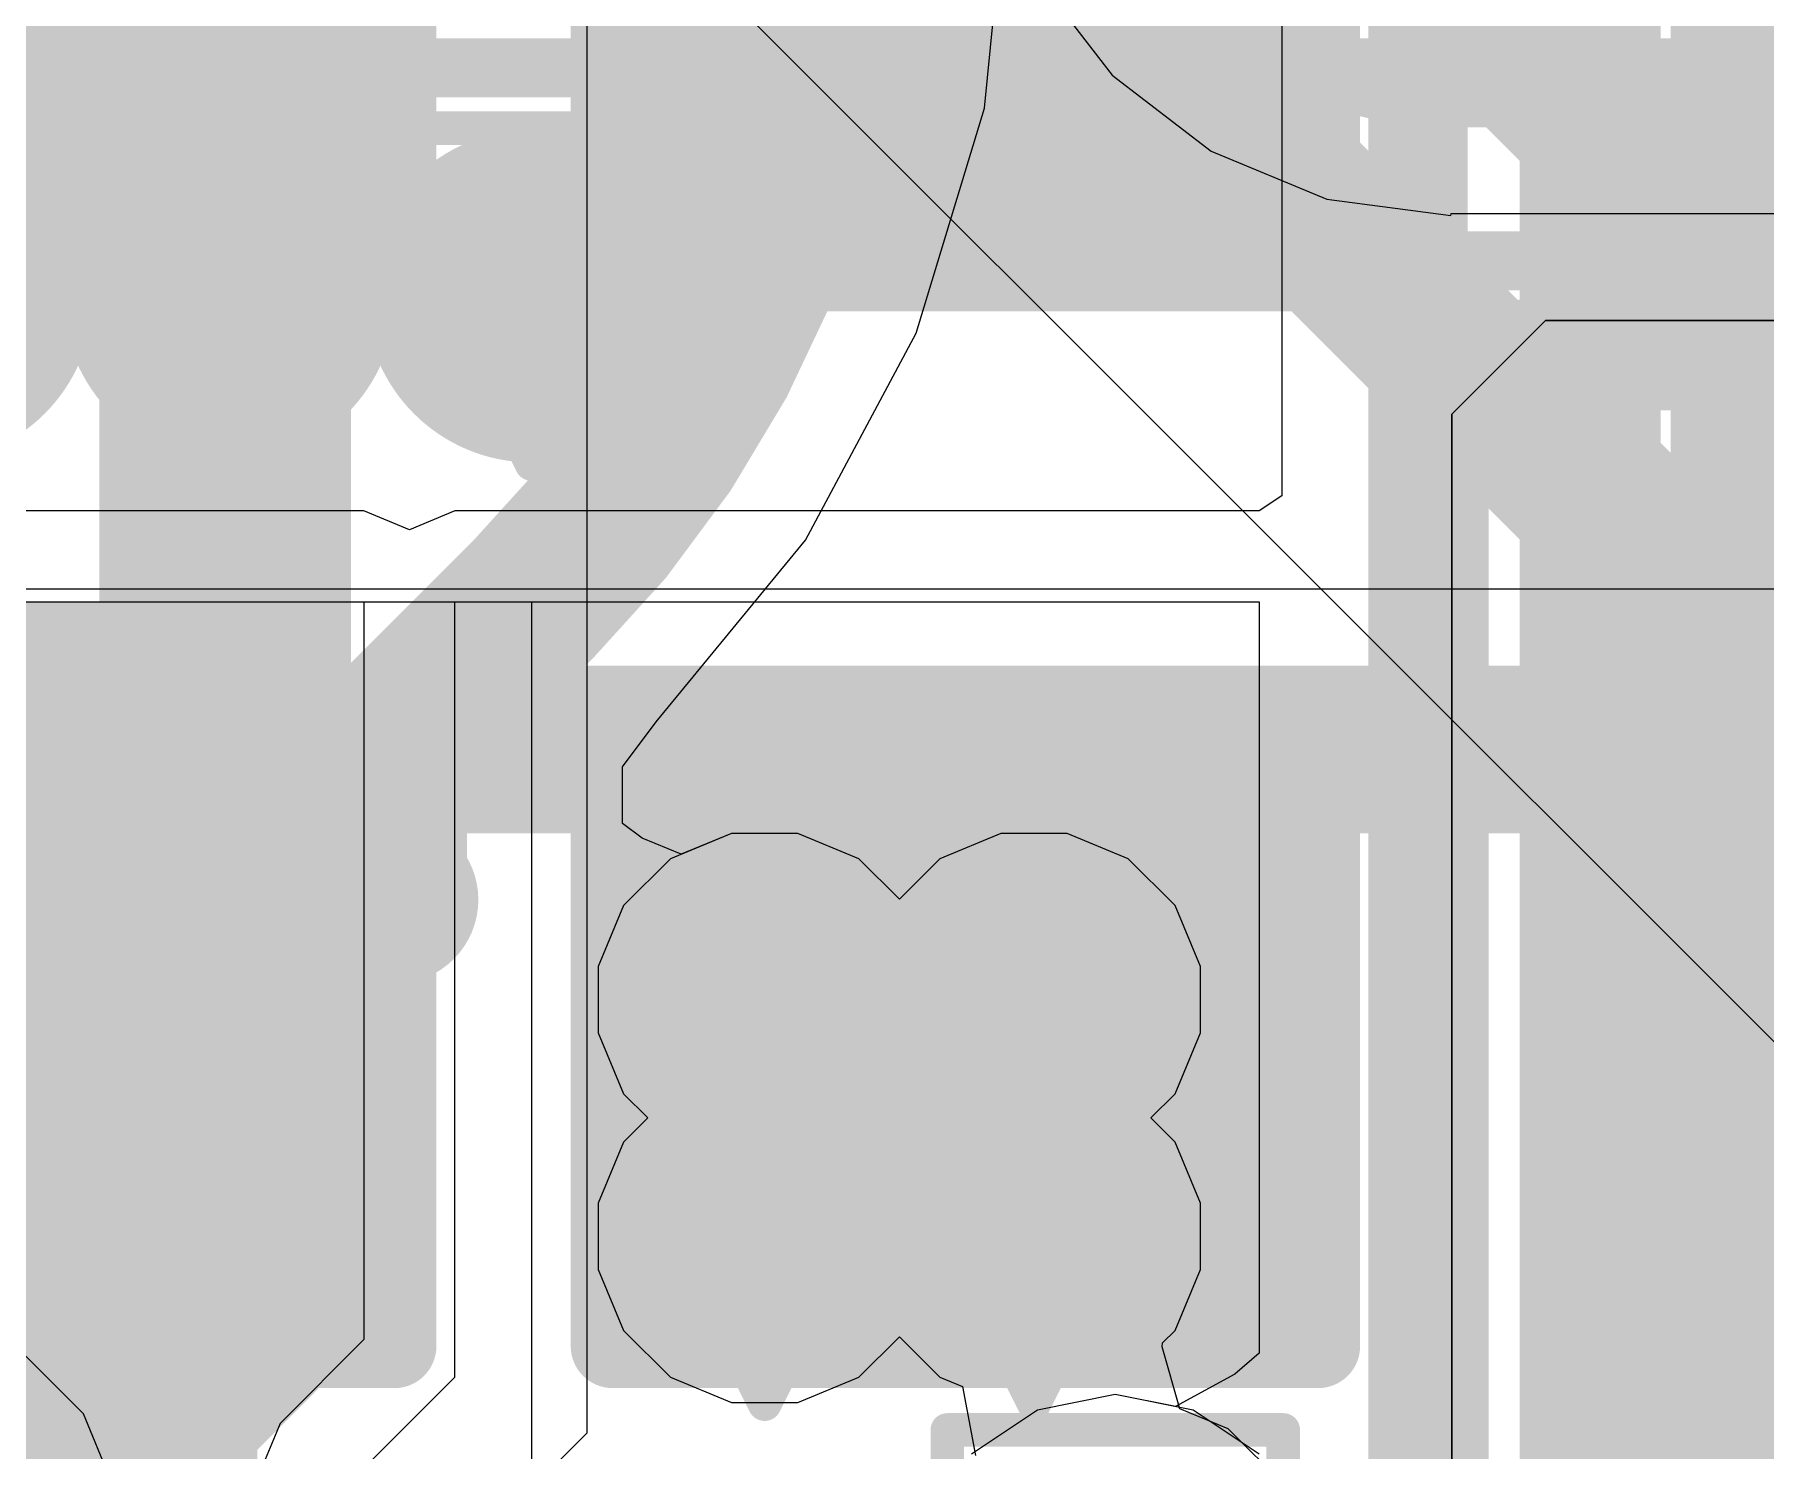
# Model space of a CAD drawing. Header units: inches. Extents: x -6 to 283, y -12 to 154.
# Drawn here: x 37.078 to 39.696, y 4.467 to 6.609 of the extents above; entities that cross this region are included whole.
import ezdxf

# ---------------------------------------------------------------- set-up
doc = ezdxf.new("R2010")
doc.units = ezdxf.units.IN
for name, color, linetype in [('Bottom Layer', 5, 'Continuous'), ('Bottom Overlay', 54, 'Continuous'), ('Bottom Paste', 16, 'Continuous'), ('Bottom Solder', 6, 'Continuous'), ('Drill Drawing', 1, 'Continuous'), ('GND-1', 16, 'Continuous'), ('GND-2', 90, 'Continuous'), ('GND-3', 216, 'Continuous'), ('GND-4', 54, 'Continuous'), ('PWR-1', 156, 'Continuous'), ('PWR-2', 130, 'Continuous'), ('Signal L1', 76, 'Continuous'), ('Signal L2', 6, 'Continuous'), ('Top Layer', 1, 'Continuous'), ('Top Paste', 8, 'Continuous'), ('Top Solder', 216, 'Continuous'), ('Via Holes', 16, 'Continuous')]:
    doc.layers.add(name, color=color, linetype=linetype)

# ---------------------------------------------------------------- blocks, each defined once
blk = doc.blocks.new('X322524MOB4SI__47')
at = {"layer": 'Top Layer'}
blk.add_hatch(color=1, dxfattribs=at).paths.add_polyline_path([(-1.8, -0.25), (-0.4, -0.25), (-0.4, -1.45), (-1.8, -1.45)])
at = {"layer": 'Top Paste'}
blk.add_hatch(color=8, dxfattribs=at).paths.add_polyline_path([(-1.8, -0.25), (-0.4, -0.25), (-0.4, -1.45), (-1.8, -1.45)])
at = {"layer": 'Top Solder'}
blk.add_hatch(color=216, dxfattribs=at).paths.add_polyline_path([(-1.9016, -0.1484), (-0.2984, -0.1484), (-0.2984, -1.5516), (-1.9016, -1.5516)])
blk = doc.blocks.new('C___0603_B_447')
at = {"layer": 'Bottom Layer'}
for points in [[(-1.143, -0.4445), (-1.143, 0.4445), (-0.381, 0.4445), (-0.381, -0.4445)], [(0.381, -0.4445), (0.381, 0.4445), (1.143, 0.4445), (1.143, -0.4445)]]:
    blk.add_hatch(color=5, dxfattribs=at).paths.add_polyline_path(points)
at = {"layer": 'Bottom Paste'}
for points in [[(-1.143, -0.4445), (-1.143, 0.4445), (-0.381, 0.4445), (-0.381, -0.4445)], [(0.381, -0.4445), (0.381, 0.4445), (1.143, 0.4445), (1.143, -0.4445)]]:
    blk.add_hatch(color=16, dxfattribs=at).paths.add_polyline_path(points)
at = {"layer": 'Bottom Solder'}
for points in [[(-1.203, -0.5045), (-1.203, 0.5045), (-0.321, 0.5045), (-0.321, -0.5045)], [(0.321, -0.5045), (0.321, 0.5045), (1.203, 0.5045), (1.203, -0.5045)]]:
    blk.add_hatch(color=6, dxfattribs=at).paths.add_polyline_path(points)
at = {"layer": 'Bottom Overlay'}
for points in [[(-1.2446, -0.5334, 0.127, 0.127, 0), (-1.2446, 0.5334, 0.127, 0.127, 0)], [(-0.4572, 0.5334, 0.127, 0.127, 0), (-1.2446, 0.5334, 0.127, 0.127, 0)], [(1.2446, 0.5334, 0.127, 0.127, 0), (0.4572, 0.5334, 0.127, 0.127, 0)], [(1.2446, -0.5334, 0.127, 0.127, 0), (1.2446, 0.5334, 0.127, 0.127, 0)], [(-0.4572, -0.5334, 0.127, 0.127, 0), (-1.2446, -0.5334, 0.127, 0.127, 0)], [(1.2446, -0.5334, 0.127, 0.127, 0), (0.4572, -0.5334, 0.127, 0.127, 0)]]:
    blk.add_lwpolyline(points, format="xyseb", dxfattribs=at)
for points in [[(-1.2764, 0.5334, 0.0635, 0.0635, 1), (-1.2128, 0.5334, 0.0635, 0.0635, 1)], [(-1.2764, 0.5334, 0.0635, 0.0635, 1), (-1.2128, 0.5334, 0.0635, 0.0635, 1)], [(-0.4889, 0.5334, 0.0635, 0.0635, 1), (-0.4254, 0.5334, 0.0635, 0.0635, 1)], [(0.4254, 0.5334, 0.0635, 0.0635, 1), (0.4889, 0.5334, 0.0635, 0.0635, 1)], [(1.2128, 0.5334, 0.0635, 0.0635, 1), (1.2764, 0.5334, 0.0635, 0.0635, 1)], [(1.2128, 0.5334, 0.0635, 0.0635, 1), (1.2764, 0.5334, 0.0635, 0.0635, 1)], [(-1.2764, -0.5334, 0.0635, 0.0635, 1), (-1.2128, -0.5334, 0.0635, 0.0635, 1)], [(-1.2764, -0.5334, 0.0635, 0.0635, 1), (-1.2128, -0.5334, 0.0635, 0.0635, 1)], [(-0.4889, -0.5334, 0.0635, 0.0635, 1), (-0.4254, -0.5334, 0.0635, 0.0635, 1)], [(0.4254, -0.5334, 0.0635, 0.0635, 1), (0.4889, -0.5334, 0.0635, 0.0635, 1)], [(1.2128, -0.5334, 0.0635, 0.0635, 1), (1.2764, -0.5334, 0.0635, 0.0635, 1)], [(1.2128, -0.5334, 0.0635, 0.0635, 1), (1.2764, -0.5334, 0.0635, 0.0635, 1)]]:
    blk.add_lwpolyline(points, format="xyseb", close=True, dxfattribs=at)
blk = doc.blocks.new('C___0603_B_449')
at = {"layer": 'Bottom Layer'}
for points in [[(-1.143, -0.4445), (-1.143, 0.4445), (-0.381, 0.4445), (-0.381, -0.4445)], [(0.381, -0.4445), (0.381, 0.4445), (1.143, 0.4445), (1.143, -0.4445)]]:
    blk.add_hatch(color=5, dxfattribs=at).paths.add_polyline_path(points)
at = {"layer": 'Bottom Paste'}
for points in [[(-1.143, -0.4445), (-1.143, 0.4445), (-0.381, 0.4445), (-0.381, -0.4445)], [(0.381, -0.4445), (0.381, 0.4445), (1.143, 0.4445), (1.143, -0.4445)]]:
    blk.add_hatch(color=16, dxfattribs=at).paths.add_polyline_path(points)
at = {"layer": 'Bottom Solder'}
for points in [[(-1.203, -0.5045), (-1.203, 0.5045), (-0.321, 0.5045), (-0.321, -0.5045)], [(0.321, -0.5045), (0.321, 0.5045), (1.203, 0.5045), (1.203, -0.5045)]]:
    blk.add_hatch(color=6, dxfattribs=at).paths.add_polyline_path(points)
at = {"layer": 'Bottom Overlay'}
for points in [[(-1.2446, -0.5334, 0.127, 0.127, 0), (-1.2446, 0.5334, 0.127, 0.127, 0)], [(-0.4572, 0.5334, 0.127, 0.127, 0), (-1.2446, 0.5334, 0.127, 0.127, 0)], [(1.2446, 0.5334, 0.127, 0.127, 0), (0.4572, 0.5334, 0.127, 0.127, 0)], [(1.2446, -0.5334, 0.127, 0.127, 0), (1.2446, 0.5334, 0.127, 0.127, 0)], [(-0.4572, -0.5334, 0.127, 0.127, 0), (-1.2446, -0.5334, 0.127, 0.127, 0)], [(1.2446, -0.5334, 0.127, 0.127, 0), (0.4572, -0.5334, 0.127, 0.127, 0)]]:
    blk.add_lwpolyline(points, format="xyseb", dxfattribs=at)
for points in [[(-1.2764, 0.5334, 0.0635, 0.0635, 1), (-1.2128, 0.5334, 0.0635, 0.0635, 1)], [(-1.2764, 0.5334, 0.0635, 0.0635, 1), (-1.2128, 0.5334, 0.0635, 0.0635, 1)], [(-0.4889, 0.5334, 0.0635, 0.0635, 1), (-0.4254, 0.5334, 0.0635, 0.0635, 1)], [(0.4254, 0.5334, 0.0635, 0.0635, 1), (0.4889, 0.5334, 0.0635, 0.0635, 1)], [(1.2128, 0.5334, 0.0635, 0.0635, 1), (1.2764, 0.5334, 0.0635, 0.0635, 1)], [(1.2128, 0.5334, 0.0635, 0.0635, 1), (1.2764, 0.5334, 0.0635, 0.0635, 1)], [(-1.2764, -0.5334, 0.0635, 0.0635, 1), (-1.2128, -0.5334, 0.0635, 0.0635, 1)], [(-1.2764, -0.5334, 0.0635, 0.0635, 1), (-1.2128, -0.5334, 0.0635, 0.0635, 1)], [(-0.4889, -0.5334, 0.0635, 0.0635, 1), (-0.4254, -0.5334, 0.0635, 0.0635, 1)], [(0.4254, -0.5334, 0.0635, 0.0635, 1), (0.4889, -0.5334, 0.0635, 0.0635, 1)], [(1.2128, -0.5334, 0.0635, 0.0635, 1), (1.2764, -0.5334, 0.0635, 0.0635, 1)], [(1.2128, -0.5334, 0.0635, 0.0635, 1), (1.2764, -0.5334, 0.0635, 0.0635, 1)]]:
    blk.add_lwpolyline(points, format="xyseb", close=True, dxfattribs=at)

msp = doc.modelspace()

# ---------------------------------------------------------------- hatches: boundary and pattern name
at = {"layer": 'Bottom Layer'}
h = msp.add_hatch(color=5, dxfattribs=at)
edge = h.paths.add_edge_path()
edge.add_arc((37.3724, 6.2134), 0.15, 0, 360)
h = msp.add_hatch(color=5, dxfattribs=at)
edge = h.paths.add_edge_path()
edge.add_arc((37.8296, 6.2134), 0.15, 0, 360)
for points in [[(36.2121, 4.7263), (37.5332, 4.7263), (37.5332, 5.7511), (36.2121, 5.7511)], [(36.6442, 4.7263), (37.5332, 4.7263), (37.5332, 5.4883), (36.6442, 5.4883)]]:
    msp.add_hatch(color=5, dxfattribs=at).paths.add_polyline_path(points)
h = msp.add_hatch(color=5, dxfattribs=at)
edge = h.paths.add_edge_path()
edge.add_arc((38.1821, 5.1489), 0.15, 0, 360)
h = msp.add_hatch(color=5, dxfattribs=at)
edge = h.paths.add_edge_path()
edge.add_arc((38.5894, 5.1489), 0.15, 0, 360)
h = msp.add_hatch(color=5, dxfattribs=at)
edge = h.paths.add_edge_path()
edge.add_arc((38.1821, 4.7909), 0.15, 0, 360)
h = msp.add_hatch(color=5, dxfattribs=at)
edge = h.paths.add_edge_path()
edge.add_arc((38.5894, 4.7909), 0.15, 0, 360)
at = {"layer": 'Bottom Solder'}
h = msp.add_hatch(color=6, dxfattribs=at)
edge = h.paths.add_edge_path()
edge.add_arc((36.9152, 6.2134), 0.2516, 0, 360)
h = msp.add_hatch(color=6, dxfattribs=at)
edge = h.paths.add_edge_path()
edge.add_arc((37.3724, 6.2134), 0.2516, 0, 360)
h = msp.add_hatch(color=6, dxfattribs=at)
edge = h.paths.add_edge_path()
edge.add_arc((37.8296, 6.2134), 0.2516, 0, 360)
at = {"layer": 'GND-1'}
h = msp.add_hatch(color=16, dxfattribs=at)
edge = h.paths.add_edge_path()
edge.add_arc((38.1821, 5.1489), 0.15, 0, 360)
h = msp.add_hatch(color=16, dxfattribs=at)
edge = h.paths.add_edge_path()
edge.add_arc((38.5894, 5.1489), 0.15, 0, 360)
h = msp.add_hatch(color=16, dxfattribs=at)
edge = h.paths.add_edge_path()
edge.add_arc((38.1821, 4.7909), 0.15, 0, 360)
h = msp.add_hatch(color=16, dxfattribs=at)
edge = h.paths.add_edge_path()
edge.add_arc((38.5894, 4.7909), 0.15, 0, 360)
at = {"layer": 'GND-2'}
h = msp.add_hatch(color=90, dxfattribs=at)
edge = h.paths.add_edge_path()
edge.add_arc((38.1821, 5.1489), 0.15, 0, 360)
h = msp.add_hatch(color=90, dxfattribs=at)
edge = h.paths.add_edge_path()
edge.add_arc((38.5894, 5.1489), 0.15, 0, 360)
h = msp.add_hatch(color=90, dxfattribs=at)
edge = h.paths.add_edge_path()
edge.add_arc((38.1821, 4.7909), 0.15, 0, 360)
h = msp.add_hatch(color=90, dxfattribs=at)
edge = h.paths.add_edge_path()
edge.add_arc((38.5894, 4.7909), 0.15, 0, 360)
at = {"layer": 'GND-3'}
h = msp.add_hatch(color=216, dxfattribs=at)
edge = h.paths.add_edge_path()
edge.add_arc((38.1821, 5.1489), 0.15, 0, 360)
h = msp.add_hatch(color=216, dxfattribs=at)
edge = h.paths.add_edge_path()
edge.add_arc((38.5894, 5.1489), 0.15, 0, 360)
h = msp.add_hatch(color=216, dxfattribs=at)
edge = h.paths.add_edge_path()
edge.add_arc((38.1821, 4.7909), 0.15, 0, 360)
h = msp.add_hatch(color=216, dxfattribs=at)
edge = h.paths.add_edge_path()
edge.add_arc((38.5894, 4.7909), 0.15, 0, 360)
at = {"layer": 'GND-4'}
h = msp.add_hatch(color=54, dxfattribs=at)
edge = h.paths.add_edge_path()
edge.add_arc((37.3724, 6.2134), 0.15, 0, 360)
h = msp.add_hatch(color=54, dxfattribs=at)
edge = h.paths.add_edge_path()
edge.add_arc((37.8296, 6.2134), 0.15, 0, 360)
h = msp.add_hatch(color=54, dxfattribs=at)
edge = h.paths.add_edge_path()
edge.add_arc((38.1821, 5.1489), 0.15, 0, 360)
h = msp.add_hatch(color=54, dxfattribs=at)
edge = h.paths.add_edge_path()
edge.add_arc((38.5894, 5.1489), 0.15, 0, 360)
h = msp.add_hatch(color=54, dxfattribs=at)
edge = h.paths.add_edge_path()
edge.add_arc((38.1821, 4.7909), 0.15, 0, 360)
h = msp.add_hatch(color=54, dxfattribs=at)
edge = h.paths.add_edge_path()
edge.add_arc((38.5894, 4.7909), 0.15, 0, 360)
at = {"layer": 'PWR-1'}
h = msp.add_hatch(color=156, dxfattribs=at)
edge = h.paths.add_edge_path()
edge.add_arc((38.1821, 5.1489), 0.15, 0, 360)
h = msp.add_hatch(color=156, dxfattribs=at)
edge = h.paths.add_edge_path()
edge.add_arc((38.5894, 5.1489), 0.15, 0, 360)
h = msp.add_hatch(color=156, dxfattribs=at)
edge = h.paths.add_edge_path()
edge.add_arc((38.1821, 4.7909), 0.15, 0, 360)
h = msp.add_hatch(color=156, dxfattribs=at)
edge = h.paths.add_edge_path()
edge.add_arc((38.5894, 4.7909), 0.15, 0, 360)
at = {"layer": 'PWR-2'}
h = msp.add_hatch(color=130, dxfattribs=at)
edge = h.paths.add_edge_path()
edge.add_arc((38.1821, 5.1489), 0.15, 0, 360)
h = msp.add_hatch(color=130, dxfattribs=at)
edge = h.paths.add_edge_path()
edge.add_arc((38.5894, 5.1489), 0.15, 0, 360)
h = msp.add_hatch(color=130, dxfattribs=at)
edge = h.paths.add_edge_path()
edge.add_arc((38.1821, 4.7909), 0.15, 0, 360)
h = msp.add_hatch(color=130, dxfattribs=at)
edge = h.paths.add_edge_path()
edge.add_arc((38.5894, 4.7909), 0.15, 0, 360)
at = {"layer": 'Signal L1'}
h = msp.add_hatch(color=76, dxfattribs=at)
edge = h.paths.add_edge_path()
edge.add_arc((38.1821, 5.1489), 0.15, 0, 360)
h = msp.add_hatch(color=76, dxfattribs=at)
edge = h.paths.add_edge_path()
edge.add_arc((38.5894, 5.1489), 0.15, 0, 360)
h = msp.add_hatch(color=76, dxfattribs=at)
edge = h.paths.add_edge_path()
edge.add_arc((38.1821, 4.7909), 0.15, 0, 360)
h = msp.add_hatch(color=76, dxfattribs=at)
edge = h.paths.add_edge_path()
edge.add_arc((38.5894, 4.7909), 0.15, 0, 360)
at = {"layer": 'Signal L2'}
h = msp.add_hatch(color=6, dxfattribs=at)
edge = h.paths.add_edge_path()
edge.add_arc((37.3724, 6.2134), 0.15, 0, 360)
h = msp.add_hatch(color=6, dxfattribs=at)
edge = h.paths.add_edge_path()
edge.add_arc((37.8296, 6.2134), 0.15, 0, 360)
h = msp.add_hatch(color=6, dxfattribs=at)
edge = h.paths.add_edge_path()
edge.add_arc((38.1821, 5.1489), 0.15, 0, 360)
h = msp.add_hatch(color=6, dxfattribs=at)
edge = h.paths.add_edge_path()
edge.add_arc((38.5894, 5.1489), 0.15, 0, 360)
h = msp.add_hatch(color=6, dxfattribs=at)
edge = h.paths.add_edge_path()
edge.add_arc((38.1821, 4.7909), 0.15, 0, 360)
h = msp.add_hatch(color=6, dxfattribs=at)
edge = h.paths.add_edge_path()
edge.add_arc((38.5894, 4.7909), 0.15, 0, 360)
at = {"layer": 'Top Layer'}
h = msp.add_hatch(color=1, dxfattribs=at)
edge = h.paths.add_edge_path()
edge.add_arc((38.1821, 5.1489), 0.15, 0, 360)
h = msp.add_hatch(color=1, dxfattribs=at)
edge = h.paths.add_edge_path()
edge.add_arc((38.5894, 5.1489), 0.15, 0, 360)
h = msp.add_hatch(color=1, dxfattribs=at)
edge = h.paths.add_edge_path()
edge.add_arc((38.1821, 4.7909), 0.15, 0, 360)
h = msp.add_hatch(color=1, dxfattribs=at)
edge = h.paths.add_edge_path()
edge.add_arc((38.5894, 4.7909), 0.15, 0, 360)
at = {"layer": 'Via Holes'}
h = msp.add_hatch(color=7, dxfattribs=at)
edge = h.paths.add_edge_path()
edge.add_arc((37.3724, 6.2134), 0.075, 0, 360)
h = msp.add_hatch(color=7, dxfattribs=at)
edge = h.paths.add_edge_path()
edge.add_arc((37.8296, 6.2134), 0.075, 0, 360)
h = msp.add_hatch(color=7, dxfattribs=at)
edge = h.paths.add_edge_path()
edge.add_arc((38.1821, 5.1489), 0.075, 0, 360)
h = msp.add_hatch(color=7, dxfattribs=at)
edge = h.paths.add_edge_path()
edge.add_arc((38.5894, 5.1489), 0.075, 0, 360)
h = msp.add_hatch(color=7, dxfattribs=at)
edge = h.paths.add_edge_path()
edge.add_arc((38.1821, 4.7909), 0.075, 0, 360)
h = msp.add_hatch(color=7, dxfattribs=at)
edge = h.paths.add_edge_path()
edge.add_arc((38.5894, 4.7909), 0.075, 0, 360)

# ---------------------------------------------------------------- linework, layer by layer
at = {"layer": 'Bottom Layer'}
for p, q in [((38.9645, 6.9803), (38.9645, 5.9115)), ((38.9645, 5.9115), (38.9302, 5.8885)), ((37.576, 5.8885), (36.2121, 5.8885)), ((37.6447, 5.86), (37.576, 5.8885)), ((37.7135, 5.8885), (37.6447, 5.86)), ((38.9302, 5.8885), (37.7135, 5.8885)), ((36.2121, 5.7511), (37.576, 5.7511)), ((37.576, 5.7511), (37.576, 4.6345)), ((37.7135, 4.6345), (37.7135, 5.7511)), ((37.7135, 5.7511), (38.9302, 5.7511)), ((38.9302, 5.7511), (38.9302, 4.6139)), ((37.1517, 4.5224), (36.9993, 4.6747)), ((37.576, 4.6345), (37.4493, 4.5078)), ((37.7135, 4.5775), (37.7135, 4.6345)), ((37.7135, 4.6345), (37.7135, 4.6345)), ((37.7135, 4.6345), (37.7135, 4.6345)), ((38.9302, 4.6139), (38.8933, 4.5823)), ((38.8933, 4.5823), (38.8032, 4.5334)), ((37.5658, 4.4299), (37.7135, 4.5775)), ((38.7124, 4.5514), (38.5947, 4.528)), ((38.8032, 4.5334), (38.7124, 4.5514)), ((37.1919, 4.4252), (37.1517, 4.5224)), ((37.4493, 4.5078), (37.409, 4.4106)), ((38.5947, 4.528), (38.495, 4.4614))]:
    msp.add_line(p, q, dxfattribs=at)
for points in [[(39.6413, 4.181, 0.1778, 0.1778, 0), (39.6413, 7.2706, 0.1778, 0.1778, 0)], [(39.3873, 4.0758, 0.127, 0.127, 0), (39.3873, 7.1554, 0.127, 0.127, 0)], [(39.1587, 4.0067, 0.127, 0.127, 0), (39.1587, 7.0607, 0.127, 0.127, 0)], [(36.8347, 5.3613, 0.254, 0.254, 0), (37.0887, 5.1073, 0.254, 0.254, 0)], [(37.3005, 3.4548, 0.2286, 0.2286, 0), (37.3005, 4.9331, 0.2286, 0.2286, 0)]]:
    msp.add_lwpolyline(points, format="xyseb", dxfattribs=at)
for points in [[(37.0252, 5.1073, 0.127, 0.127, 1), (37.1522, 5.1073, 0.127, 0.127, 1)], [(37.2433, 4.9331, 0.1143, 0.1143, 1), (37.3576, 4.9331, 0.1143, 0.1143, 1)]]:
    msp.add_lwpolyline(points, format="xyseb", close=True, dxfattribs=at)
at = {"layer": 'Drill Drawing'}
for points in [[(36.6612, 6.4674, 0.0508, 0.0508, 0), (37.1692, 6.4674, 0.0508, 0.0508, 0)], [(36.9152, 5.9594, 0.0508, 0.0508, 0), (37.1692, 6.4674, 0.0508, 0.0508, 0)], [(37.1184, 6.4674, 0.0508, 0.0508, 0), (37.6264, 6.4674, 0.0508, 0.0508, 0)], [(37.1184, 6.4674, 0.0508, 0.0508, 0), (37.3724, 5.9594, 0.0508, 0.0508, 0)], [(37.3724, 5.9594, 0.0508, 0.0508, 0), (37.6264, 6.4674, 0.0508, 0.0508, 0)], [(37.5756, 6.4674, 0.0508, 0.0508, 0), (38.0836, 6.4674, 0.0508, 0.0508, 0)], [(37.5756, 6.4674, 0.0508, 0.0508, 0), (37.8296, 5.9594, 0.0508, 0.0508, 0)], [(37.8296, 5.9594, 0.0508, 0.0508, 0), (38.0836, 6.4674, 0.0508, 0.0508, 0)], [(37.9281, 5.4029, 0.0508, 0.0508, 0), (38.4361, 5.4029, 0.0508, 0.0508, 0)], [(37.9281, 5.4029, 0.0508, 0.0508, 0), (38.1821, 4.8949, 0.0508, 0.0508, 0)], [(38.1821, 4.8949, 0.0508, 0.0508, 0), (38.4361, 5.4029, 0.0508, 0.0508, 0)], [(38.3354, 5.4029, 0.0508, 0.0508, 0), (38.8434, 5.4029, 0.0508, 0.0508, 0)], [(38.3354, 5.4029, 0.0508, 0.0508, 0), (38.5894, 4.8949, 0.0508, 0.0508, 0)], [(38.5894, 4.8949, 0.0508, 0.0508, 0), (38.8434, 5.4029, 0.0508, 0.0508, 0)], [(37.9281, 5.0449, 0.0508, 0.0508, 0), (38.4361, 5.0449, 0.0508, 0.0508, 0)], [(37.9281, 5.0449, 0.0508, 0.0508, 0), (38.1821, 4.5369, 0.0508, 0.0508, 0)], [(38.1821, 4.5369, 0.0508, 0.0508, 0), (38.4361, 5.0449, 0.0508, 0.0508, 0)], [(38.3354, 5.0449, 0.0508, 0.0508, 0), (38.8434, 5.0449, 0.0508, 0.0508, 0)], [(38.3354, 5.0449, 0.0508, 0.0508, 0), (38.5894, 4.5369, 0.0508, 0.0508, 0)], [(38.5894, 4.5369, 0.0508, 0.0508, 0), (38.8434, 5.0449, 0.0508, 0.0508, 0)], [(38.4584, 4.4979, 0.0508, 0.0508, 0), (38.9664, 4.4979, 0.0508, 0.0508, 0)], [(38.4584, 3.9899, 0.0508, 0.0508, 0), (38.4584, 4.4979, 0.0508, 0.0508, 0)], [(38.9664, 3.9899, 0.0508, 0.0508, 0), (38.9664, 4.4979, 0.0508, 0.0508, 0)]]:
    msp.add_lwpolyline(points, format="xyseb", dxfattribs=at)
for points in [[(37.1057, 6.4674, 0.0254, 0.0254, 1), (37.1311, 6.4674, 0.0254, 0.0254, 1)], [(37.1057, 6.4674, 0.0254, 0.0254, 1), (37.1311, 6.4674, 0.0254, 0.0254, 1)], [(37.1565, 6.4674, 0.0254, 0.0254, 1), (37.1819, 6.4674, 0.0254, 0.0254, 1)], [(37.1565, 6.4674, 0.0254, 0.0254, 1), (37.1819, 6.4674, 0.0254, 0.0254, 1)], [(37.5629, 6.4674, 0.0254, 0.0254, 1), (37.5883, 6.4674, 0.0254, 0.0254, 1)], [(37.5629, 6.4674, 0.0254, 0.0254, 1), (37.5883, 6.4674, 0.0254, 0.0254, 1)], [(37.6137, 6.4674, 0.0254, 0.0254, 1), (37.6391, 6.4674, 0.0254, 0.0254, 1)], [(37.6137, 6.4674, 0.0254, 0.0254, 1), (37.6391, 6.4674, 0.0254, 0.0254, 1)], [(38.0709, 6.4674, 0.0254, 0.0254, 1), (38.0963, 6.4674, 0.0254, 0.0254, 1)], [(38.0709, 6.4674, 0.0254, 0.0254, 1), (38.0963, 6.4674, 0.0254, 0.0254, 1)], [(37.3597, 5.9594, 0.0254, 0.0254, 1), (37.3851, 5.9594, 0.0254, 0.0254, 1)], [(37.3597, 5.9594, 0.0254, 0.0254, 1), (37.3851, 5.9594, 0.0254, 0.0254, 1)], [(37.8169, 5.9594, 0.0254, 0.0254, 1), (37.8423, 5.9594, 0.0254, 0.0254, 1)], [(37.8169, 5.9594, 0.0254, 0.0254, 1), (37.8423, 5.9594, 0.0254, 0.0254, 1)], [(37.9154, 5.4029, 0.0254, 0.0254, 1), (37.9408, 5.4029, 0.0254, 0.0254, 1)], [(37.9154, 5.4029, 0.0254, 0.0254, 1), (37.9408, 5.4029, 0.0254, 0.0254, 1)], [(38.3227, 5.4029, 0.0254, 0.0254, 1), (38.3481, 5.4029, 0.0254, 0.0254, 1)], [(38.3227, 5.4029, 0.0254, 0.0254, 1), (38.3481, 5.4029, 0.0254, 0.0254, 1)], [(38.4234, 5.4029, 0.0254, 0.0254, 1), (38.4488, 5.4029, 0.0254, 0.0254, 1)], [(38.4234, 5.4029, 0.0254, 0.0254, 1), (38.4488, 5.4029, 0.0254, 0.0254, 1)], [(38.8307, 5.4029, 0.0254, 0.0254, 1), (38.8561, 5.4029, 0.0254, 0.0254, 1)], [(38.8307, 5.4029, 0.0254, 0.0254, 1), (38.8561, 5.4029, 0.0254, 0.0254, 1)], [(37.9154, 5.0449, 0.0254, 0.0254, 1), (37.9408, 5.0449, 0.0254, 0.0254, 1)], [(37.9154, 5.0449, 0.0254, 0.0254, 1), (37.9408, 5.0449, 0.0254, 0.0254, 1)], [(38.3227, 5.0449, 0.0254, 0.0254, 1), (38.3481, 5.0449, 0.0254, 0.0254, 1)], [(38.3227, 5.0449, 0.0254, 0.0254, 1), (38.3481, 5.0449, 0.0254, 0.0254, 1)], [(38.4234, 5.0449, 0.0254, 0.0254, 1), (38.4488, 5.0449, 0.0254, 0.0254, 1)], [(38.4234, 5.0449, 0.0254, 0.0254, 1), (38.4488, 5.0449, 0.0254, 0.0254, 1)], [(38.8307, 5.0449, 0.0254, 0.0254, 1), (38.8561, 5.0449, 0.0254, 0.0254, 1)], [(38.8307, 5.0449, 0.0254, 0.0254, 1), (38.8561, 5.0449, 0.0254, 0.0254, 1)], [(38.1694, 4.8949, 0.0254, 0.0254, 1), (38.1948, 4.8949, 0.0254, 0.0254, 1)], [(38.1694, 4.8949, 0.0254, 0.0254, 1), (38.1948, 4.8949, 0.0254, 0.0254, 1)], [(38.5767, 4.8949, 0.0254, 0.0254, 1), (38.6021, 4.8949, 0.0254, 0.0254, 1)], [(38.5767, 4.8949, 0.0254, 0.0254, 1), (38.6021, 4.8949, 0.0254, 0.0254, 1)], [(38.1694, 4.5369, 0.0254, 0.0254, 1), (38.1948, 4.5369, 0.0254, 0.0254, 1)], [(38.1694, 4.5369, 0.0254, 0.0254, 1), (38.1948, 4.5369, 0.0254, 0.0254, 1)], [(38.5767, 4.5369, 0.0254, 0.0254, 1), (38.6021, 4.5369, 0.0254, 0.0254, 1)], [(38.5767, 4.5369, 0.0254, 0.0254, 1), (38.6021, 4.5369, 0.0254, 0.0254, 1)], [(38.4457, 4.4979, 0.0254, 0.0254, 1), (38.4711, 4.4979, 0.0254, 0.0254, 1)], [(38.4457, 4.4979, 0.0254, 0.0254, 1), (38.4711, 4.4979, 0.0254, 0.0254, 1)], [(38.9537, 4.4979, 0.0254, 0.0254, 1), (38.9791, 4.4979, 0.0254, 0.0254, 1)], [(38.9537, 4.4979, 0.0254, 0.0254, 1), (38.9791, 4.4979, 0.0254, 0.0254, 1)]]:
    msp.add_lwpolyline(points, format="xyseb", close=True, dxfattribs=at)
at = {"layer": 'GND-1'}
for p, q in [((38.1321, 5.4005), (38.0396, 5.3622)), ((38.2322, 5.4005), (38.1321, 5.4005)), ((38.3246, 5.3622), (38.2322, 5.4005)), ((38.5394, 5.4005), (38.4469, 5.3622)), ((38.6395, 5.4005), (38.5394, 5.4005)), ((38.732, 5.3622), (38.6395, 5.4005)), ((38.0396, 5.3622), (37.9688, 5.2914)), ((38.3858, 5.301), (38.3246, 5.3622)), ((38.4469, 5.3622), (38.3858, 5.301)), ((38.8027, 5.2914), (38.732, 5.3622)), ((37.9688, 5.2914), (37.9305, 5.1989)), ((38.841, 5.1989), (38.8027, 5.2914)), ((37.9305, 5.1989), (37.9305, 5.0988)), ((38.841, 5.0988), (38.841, 5.1989)), ((37.9305, 5.0988), (37.9688, 5.0064)), ((38.8027, 5.0064), (38.841, 5.0988)), ((37.9688, 5.0064), (38.0053, 4.9699)), ((38.7663, 4.9699), (38.8027, 5.0064)), ((38.0053, 4.9699), (37.9688, 4.9334)), ((38.8027, 4.9334), (38.7663, 4.9699)), ((37.9688, 4.9334), (37.9305, 4.8409)), ((38.841, 4.8409), (38.8027, 4.9334)), ((37.9305, 4.8409), (37.9305, 4.7408)), ((38.841, 4.7408), (38.841, 4.8409)), ((37.9305, 4.7408), (37.9688, 4.6484)), ((38.8027, 4.6484), (38.841, 4.7408)), ((37.9688, 4.6484), (38.0396, 4.5776)), ((38.3246, 4.5776), (38.3858, 4.6387)), ((38.3858, 4.6387), (38.4469, 4.5776)), ((38.784, 4.6296), (38.8027, 4.6484)), ((38.7832, 4.6237), (38.784, 4.6296)), ((38.81, 4.5299), (38.7832, 4.6237)), ((38.0396, 4.5776), (38.1321, 4.5393)), ((38.2322, 4.5393), (38.3246, 4.5776)), ((38.4469, 4.5776), (38.4811, 4.5634)), ((38.4811, 4.5634), (38.5009, 4.459)), ((38.1321, 4.5393), (38.2322, 4.5393)), ((38.8832, 4.4996), (38.81, 4.5299)), ((38.9681, 4.4148), (38.8832, 4.4996))]:
    msp.add_line(p, q, dxfattribs=at)
at = {"layer": 'GND-2'}
for p, q in [((38.1321, 5.4005), (38.0396, 5.3622)), ((38.2322, 5.4005), (38.1321, 5.4005)), ((38.3246, 5.3622), (38.2322, 5.4005)), ((38.5394, 5.4005), (38.4469, 5.3622)), ((38.6395, 5.4005), (38.5394, 5.4005)), ((38.732, 5.3622), (38.6395, 5.4005)), ((38.0396, 5.3622), (37.9688, 5.2914)), ((38.3858, 5.301), (38.3246, 5.3622)), ((38.4469, 5.3622), (38.3858, 5.301)), ((38.8027, 5.2914), (38.732, 5.3622)), ((37.9688, 5.2914), (37.9305, 5.1989)), ((38.841, 5.1989), (38.8027, 5.2914)), ((37.9305, 5.1989), (37.9305, 5.0988)), ((38.841, 5.0988), (38.841, 5.1989)), ((37.9305, 5.0988), (37.9688, 5.0064)), ((38.8027, 5.0064), (38.841, 5.0988)), ((37.9688, 5.0064), (38.0053, 4.9699)), ((38.7663, 4.9699), (38.8027, 5.0064)), ((38.0053, 4.9699), (37.9688, 4.9334)), ((38.8027, 4.9334), (38.7663, 4.9699)), ((37.9688, 4.9334), (37.9305, 4.8409)), ((38.841, 4.8409), (38.8027, 4.9334)), ((37.9305, 4.8409), (37.9305, 4.7408)), ((38.841, 4.7408), (38.841, 4.8409)), ((37.9305, 4.7408), (37.9688, 4.6484)), ((38.8027, 4.6484), (38.841, 4.7408)), ((37.9688, 4.6484), (38.0396, 4.5776)), ((38.3246, 4.5776), (38.3858, 4.6387)), ((38.3858, 4.6387), (38.4469, 4.5776)), ((38.784, 4.6296), (38.8027, 4.6484)), ((38.7832, 4.6237), (38.784, 4.6296)), ((38.81, 4.5299), (38.7832, 4.6237)), ((38.0396, 4.5776), (38.1321, 4.5393)), ((38.2322, 4.5393), (38.3246, 4.5776)), ((38.4469, 4.5776), (38.4811, 4.5634)), ((38.4811, 4.5634), (38.5009, 4.459)), ((38.1321, 4.5393), (38.2322, 4.5393)), ((38.8832, 4.4996), (38.81, 4.5299)), ((38.9681, 4.4148), (38.8832, 4.4996))]:
    msp.add_line(p, q, dxfattribs=at)
at = {"layer": 'GND-3'}
for p, q in [((38.1321, 5.4005), (38.0396, 5.3622)), ((38.2322, 5.4005), (38.1321, 5.4005)), ((38.3246, 5.3622), (38.2322, 5.4005)), ((38.5394, 5.4005), (38.4469, 5.3622)), ((38.6395, 5.4005), (38.5394, 5.4005)), ((38.732, 5.3622), (38.6395, 5.4005)), ((38.0396, 5.3622), (37.9688, 5.2914)), ((38.3858, 5.301), (38.3246, 5.3622)), ((38.4469, 5.3622), (38.3858, 5.301)), ((38.8027, 5.2914), (38.732, 5.3622)), ((37.9688, 5.2914), (37.9305, 5.1989)), ((38.841, 5.1989), (38.8027, 5.2914)), ((37.9305, 5.1989), (37.9305, 5.0988)), ((38.841, 5.0988), (38.841, 5.1989)), ((37.9305, 5.0988), (37.9688, 5.0064)), ((38.8027, 5.0064), (38.841, 5.0988)), ((37.9688, 5.0064), (38.0053, 4.9699)), ((38.7663, 4.9699), (38.8027, 5.0064)), ((38.0053, 4.9699), (37.9688, 4.9334)), ((38.8027, 4.9334), (38.7663, 4.9699)), ((37.9688, 4.9334), (37.9305, 4.8409)), ((38.841, 4.8409), (38.8027, 4.9334)), ((37.9305, 4.8409), (37.9305, 4.7408)), ((38.841, 4.7408), (38.841, 4.8409)), ((37.9305, 4.7408), (37.9688, 4.6484)), ((38.8027, 4.6484), (38.841, 4.7408)), ((37.9688, 4.6484), (38.0396, 4.5776)), ((38.3246, 4.5776), (38.3858, 4.6387)), ((38.3858, 4.6387), (38.4469, 4.5776)), ((38.784, 4.6296), (38.8027, 4.6484)), ((38.7832, 4.6237), (38.784, 4.6296)), ((38.81, 4.5299), (38.7832, 4.6237)), ((38.0396, 4.5776), (38.1321, 4.5393)), ((38.2322, 4.5393), (38.3246, 4.5776)), ((38.4469, 4.5776), (38.4811, 4.5634)), ((38.4811, 4.5634), (38.5009, 4.459)), ((38.1321, 4.5393), (38.2322, 4.5393)), ((38.8832, 4.4996), (38.81, 4.5299)), ((38.9681, 4.4148), (38.8832, 4.4996))]:
    msp.add_line(p, q, dxfattribs=at)
at = {"layer": 'GND-4'}
for p, q in [((38.1321, 5.4005), (38.0396, 5.3622)), ((38.2322, 5.4005), (38.1321, 5.4005)), ((38.3246, 5.3622), (38.2322, 5.4005)), ((38.5394, 5.4005), (38.4469, 5.3622)), ((38.6395, 5.4005), (38.5394, 5.4005)), ((38.732, 5.3622), (38.6395, 5.4005)), ((38.0396, 5.3622), (37.9688, 5.2914)), ((38.3858, 5.301), (38.3246, 5.3622)), ((38.4469, 5.3622), (38.3858, 5.301)), ((38.8027, 5.2914), (38.732, 5.3622)), ((37.9688, 5.2914), (37.9305, 5.1989)), ((38.841, 5.1989), (38.8027, 5.2914)), ((37.9305, 5.1989), (37.9305, 5.0988)), ((38.841, 5.0988), (38.841, 5.1989)), ((37.9305, 5.0988), (37.9688, 5.0064)), ((38.8027, 5.0064), (38.841, 5.0988)), ((37.9688, 5.0064), (38.0053, 4.9699)), ((38.7663, 4.9699), (38.8027, 5.0064)), ((38.0053, 4.9699), (37.9688, 4.9334)), ((38.8027, 4.9334), (38.7663, 4.9699)), ((37.9688, 4.9334), (37.9305, 4.8409)), ((38.841, 4.8409), (38.8027, 4.9334)), ((37.9305, 4.8409), (37.9305, 4.7408)), ((38.841, 4.7408), (38.841, 4.8409)), ((37.9305, 4.7408), (37.9688, 4.6484)), ((38.8027, 4.6484), (38.841, 4.7408)), ((37.9688, 4.6484), (38.0396, 4.5776)), ((38.3246, 4.5776), (38.3858, 4.6387)), ((38.3858, 4.6387), (38.4469, 4.5776)), ((38.784, 4.6296), (38.8027, 4.6484)), ((38.7832, 4.6237), (38.784, 4.6296)), ((38.81, 4.5299), (38.7832, 4.6237)), ((38.0396, 4.5776), (38.1321, 4.5393)), ((38.2322, 4.5393), (38.3246, 4.5776)), ((38.4469, 4.5776), (38.4811, 4.5634)), ((38.4811, 4.5634), (38.5009, 4.459)), ((38.1321, 4.5393), (38.2322, 4.5393)), ((38.8832, 4.4996), (38.81, 4.5299)), ((38.9681, 4.4148), (38.8832, 4.4996))]:
    msp.add_line(p, q, dxfattribs=at)
at = {"layer": 'PWR-1'}
for p, q in [((37.9134, 4.4935), (37.9134, 12.7726)), ((38.7124, 4.5514), (38.5947, 4.528)), ((38.8301, 4.528), (38.7124, 4.5514)), ((38.5947, 4.528), (38.495, 4.4614)), ((38.9298, 4.4614), (38.8301, 4.528)), ((37.349, 3.9291), (37.9134, 4.4935))]:
    msp.add_line(p, q, dxfattribs=at)
for points in [[(37.3662, 4.6888, 0.381, 0.381, 0), (37.3662, 13.4522, 0.381, 0.381, 0)], [(36.8422, 4.1649, 0.381, 0.381, 0), (37.3662, 4.6888, 0.381, 0.381, 0)]]:
    msp.add_lwpolyline(points, format="xyseb", dxfattribs=at)
msp.add_lwpolyline([(37.2709, 4.6888, 0.1905, 0.1905, 1), (37.4614, 4.6888, 0.1905, 0.1905, 1)], format="xyseb", close=True, dxfattribs=at)
msp.add_lwpolyline([(37.2709, 4.6888, 0.1905, 0.1905, 1), (37.4614, 4.6888, 0.1905, 0.1905, 1)], format="xyseb", close=True, dxfattribs=at)
at = {"layer": 'PWR-2'}
for p, q in [((36.3945, 8.3994), (41.0961, 3.6977)), ((38.1321, 5.4005), (38.0396, 5.3622)), ((38.2322, 5.4005), (38.1321, 5.4005)), ((38.3246, 5.3622), (38.2322, 5.4005)), ((38.5394, 5.4005), (38.4469, 5.3622)), ((38.6395, 5.4005), (38.5394, 5.4005)), ((38.732, 5.3622), (38.6395, 5.4005)), ((38.0396, 5.3622), (37.9688, 5.2914)), ((38.3858, 5.301), (38.3246, 5.3622)), ((38.4469, 5.3622), (38.3858, 5.301)), ((38.8027, 5.2914), (38.732, 5.3622)), ((37.9688, 5.2914), (37.9305, 5.1989)), ((38.841, 5.1989), (38.8027, 5.2914)), ((37.9305, 5.1989), (37.9305, 5.0988)), ((38.841, 5.0988), (38.841, 5.1989)), ((37.9305, 5.0988), (37.9688, 5.0064)), ((38.8027, 5.0064), (38.841, 5.0988)), ((37.9688, 5.0064), (38.0053, 4.9699)), ((38.7663, 4.9699), (38.8027, 5.0064)), ((38.0053, 4.9699), (37.9688, 4.9334)), ((38.8027, 4.9334), (38.7663, 4.9699)), ((37.9688, 4.9334), (37.9305, 4.8409)), ((38.841, 4.8409), (38.8027, 4.9334)), ((37.9305, 4.8409), (37.9305, 4.7408)), ((38.841, 4.7408), (38.841, 4.8409)), ((37.9305, 4.7408), (37.9688, 4.6484)), ((38.8027, 4.6484), (38.841, 4.7408)), ((37.9688, 4.6484), (38.0396, 4.5776)), ((38.3246, 4.5776), (38.3858, 4.6387)), ((38.3858, 4.6387), (38.4469, 4.5776)), ((38.784, 4.6296), (38.8027, 4.6484)), ((38.7832, 4.6237), (38.784, 4.6296)), ((38.81, 4.5299), (38.7832, 4.6237)), ((38.0396, 4.5776), (38.1321, 4.5393)), ((38.2322, 4.5393), (38.3246, 4.5776)), ((38.4469, 4.5776), (38.4811, 4.5634)), ((38.4811, 4.5634), (38.5009, 4.459)), ((38.1321, 4.5393), (38.2322, 4.5393)), ((38.8832, 4.4996), (38.81, 4.5299)), ((38.9681, 4.4148), (38.8832, 4.4996))]:
    msp.add_line(p, q, dxfattribs=at)
for points in [[(37.6696, 8.8403, 0.254, 0.254, 0), (42.357, 4.1529, 0.254, 0.254, 0)], [(37.2543, 8.6676, 0.254, 0.254, 0), (41.9367, 3.9852, 0.254, 0.254, 0)], [(36.798, 8.5509, 0.254, 0.254, 0), (41.5028, 3.8461, 0.254, 0.254, 0)]]:
    msp.add_lwpolyline(points, format="xyseb", dxfattribs=at)
at = {"layer": 'Signal L1'}
for p, q in [((36.2787, 5.7703), (42.664, 5.7703)), ((38.1321, 5.4005), (38.0396, 5.3622)), ((38.2322, 5.4005), (38.1321, 5.4005)), ((38.3246, 5.3622), (38.2322, 5.4005)), ((38.5394, 5.4005), (38.4469, 5.3622)), ((38.6395, 5.4005), (38.5394, 5.4005)), ((38.732, 5.3622), (38.6395, 5.4005)), ((38.0396, 5.3622), (37.9688, 5.2914)), ((38.3858, 5.301), (38.3246, 5.3622)), ((38.4469, 5.3622), (38.3858, 5.301)), ((38.8027, 5.2914), (38.732, 5.3622)), ((37.9688, 5.2914), (37.9305, 5.1989)), ((38.841, 5.1989), (38.8027, 5.2914)), ((37.9305, 5.1989), (37.9305, 5.0988)), ((38.841, 5.0988), (38.841, 5.1989)), ((37.9305, 5.0988), (37.9688, 5.0064)), ((38.8027, 5.0064), (38.841, 5.0988)), ((37.9688, 5.0064), (38.0053, 4.9699)), ((38.7663, 4.9699), (38.8027, 5.0064)), ((38.0053, 4.9699), (37.9688, 4.9334)), ((38.8027, 4.9334), (38.7663, 4.9699)), ((37.9688, 4.9334), (37.9305, 4.8409)), ((38.841, 4.8409), (38.8027, 4.9334)), ((37.9305, 4.8409), (37.9305, 4.7408)), ((38.841, 4.7408), (38.841, 4.8409)), ((37.9305, 4.7408), (37.9688, 4.6484)), ((38.8027, 4.6484), (38.841, 4.7408)), ((37.9688, 4.6484), (38.0396, 4.5776)), ((38.3246, 4.5776), (38.3858, 4.6387)), ((38.3858, 4.6387), (38.4469, 4.5776)), ((38.784, 4.6296), (38.8027, 4.6484)), ((38.7832, 4.6237), (38.784, 4.6296)), ((38.81, 4.5299), (38.7832, 4.6237)), ((38.0396, 4.5776), (38.1321, 4.5393)), ((38.2322, 4.5393), (38.3246, 4.5776)), ((38.4469, 4.5776), (38.4811, 4.5634)), ((38.4811, 4.5634), (38.5009, 4.459)), ((38.1321, 4.5393), (38.2322, 4.5393)), ((38.8832, 4.4996), (38.81, 4.5299)), ((38.9681, 4.4148), (38.8832, 4.4996))]:
    msp.add_line(p, q, dxfattribs=at)
for points in [[(34.3792, 6.5589, 0.0889, 0.0889, 0), (43.3088, 6.5589, 0.0889, 0.0889, 0)], [(34.3792, 6.2668, 0.0889, 0.0889, 0), (43.4298, 6.2668, 0.0889, 0.0889, 0)], [(36.4438, 5.5275, 0.254, 0.254, 0), (40.3944, 5.5275, 0.254, 0.254, 0)]]:
    msp.add_lwpolyline(points, format="xyseb", dxfattribs=at)
at = {"layer": 'Signal L2'}
for points in [[(39.2008, -0.7777, 0.0889, 0.0889, 0), (39.2008, 7.3579, 0.0889, 0.0889, 0)], [(39.4929, -0.6567, 0.0889, 0.0889, 0), (39.4929, 7.2369, 0.0889, 0.0889, 0)]]:
    msp.add_lwpolyline(points, format="xyseb", dxfattribs=at)
at = {"layer": 'Top Layer'}
for p, q in [((38.62, 6.6618), (38.7075, 6.5478)), ((38.5146, 6.4979), (38.5281, 6.6355)), ((38.7075, 6.5478), (38.8575, 6.4327)), ((38.4113, 6.1576), (38.5146, 6.4979)), ((38.8575, 6.4327), (39.0322, 6.3603)), ((39.0322, 6.3603), (39.2197, 6.3356)), ((39.2197, 6.3356), (39.2201, 6.3383)), ((39.2201, 6.3383), (39.2212, 6.3384)), ((39.2212, 6.3384), (41.3653, 6.3384)), ((38.2437, 5.844), (38.4113, 6.1576)), ((39.2216, 6.0347), (39.3632, 6.1764)), ((39.3632, 6.1764), (39.2216, 6.0347)), ((39.3632, 6.1764), (40.7975, 6.1764)), ((40.7975, 6.1764), (39.3632, 6.1764)), ((39.2216, 2.0992), (39.2216, 6.0347)), ((39.2216, 6.0347), (39.2216, 2.0992)), ((38.0181, 5.5691), (38.2437, 5.844)), ((36.1548, 5.7511), (37.8296, 5.7511)), ((37.8296, 5.7511), (37.8296, 4.1332)), ((37.9671, 5.5013), (38.0181, 5.5691)), ((38.0181, 5.5691), (38.0181, 5.5691)), ((37.9671, 5.4154), (37.9671, 5.5013)), ((37.997, 5.3934), (37.9671, 5.4154)), ((38.056, 5.369), (37.997, 5.3934)), ((38.1321, 5.4005), (38.056, 5.369)), ((38.2322, 5.4005), (38.1321, 5.4005)), ((38.3246, 5.3622), (38.2322, 5.4005)), ((38.5394, 5.4005), (38.4469, 5.3622)), ((38.6395, 5.4005), (38.5394, 5.4005)), ((38.732, 5.3622), (38.6395, 5.4005)), ((38.3858, 5.301), (38.3246, 5.3622)), ((38.4469, 5.3622), (38.3858, 5.301)), ((38.8027, 5.2914), (38.732, 5.3622)), ((38.841, 5.1989), (38.8027, 5.2914)), ((38.841, 5.0988), (38.841, 5.1989)), ((38.8027, 5.0064), (38.841, 5.0988)), ((38.7663, 4.9699), (38.8027, 5.0064)), ((38.8027, 4.9334), (38.7663, 4.9699)), ((38.841, 4.8409), (38.8027, 4.9334)), ((38.841, 4.7408), (38.841, 4.8409)), ((38.8027, 4.6484), (38.841, 4.7408)), ((38.784, 4.6296), (38.8027, 4.6484)), ((38.7832, 4.6237), (38.784, 4.6296)), ((38.81, 4.5299), (38.7832, 4.6237)), ((38.8832, 4.4996), (38.81, 4.5299)), ((38.9681, 4.4148), (38.8832, 4.4996))]:
    msp.add_line(p, q, dxfattribs=at)
for points in [[(39.2197, 6.5196, 0.1016, 0.1016, -0.366935), (38.6866, 6.9717, 0.1016, 0.1016, 0)], [(38.2867, 6.8518, 0.254, 0.254, -0.198912), (37.8323, 5.7549, 0.254, 0.254, 0)], [(39.2197, 6.5196, 0.1016, 0.1016, 0), (39.2207, 6.5196, 0.1016, 0.1016, 0)], [(39.2207, 6.5196, 0.1016, 0.1016, 0), (41.3653, 6.5196, 0.1016, 0.1016, 0)], [(39.1884, 5.9174, 0.1778, 0.1778, -0.414214), (39.4003, 6.1293, 0.1778, 0.1778, 0)], [(39.4059, 6.1293, 0.1778, 0.1778, 0), (40.8446, 6.1293, 0.1778, 0.1778, 0)], [(39.1884, 2.2206, 0.1778, 0.1778, 0), (39.1884, 5.9174, 0.1778, 0.1778, 0)], [(37.605, 5.5275, 0.254, 0.254, 0), (37.8323, 5.7549, 0.254, 0.254, 0)], [(37.605, 5.3171, 0.254, 0.254, 0), (37.605, 5.5275, 0.254, 0.254, 0)], [(37.605, 5.3171, 0.254, 0.254, 0), (37.6221, 5.3001, 0.254, 0.254, 0)]]:
    msp.add_lwpolyline(points, format="xyseb", dxfattribs=at)
for points in [[(39.1943, 6.5196, 0.0508, 0.0508, 1), (39.2451, 6.5196, 0.0508, 0.0508, 1)], [(39.1943, 6.5196, 0.0508, 0.0508, 1), (39.2451, 6.5196, 0.0508, 0.0508, 1)], [(39.1953, 6.5196, 0.0508, 0.0508, 1), (39.2461, 6.5196, 0.0508, 0.0508, 1)], [(39.1953, 6.5196, 0.0508, 0.0508, 1), (39.2461, 6.5196, 0.0508, 0.0508, 1)], [(39.3559, 6.1293, 0.0889, 0.0889, 1), (39.4448, 6.1293, 0.0889, 0.0889, 1)], [(39.3614, 6.1293, 0.0889, 0.0889, 1), (39.4503, 6.1293, 0.0889, 0.0889, 1)], [(39.144, 5.9174, 0.0889, 0.0889, 1), (39.2329, 5.9174, 0.0889, 0.0889, 1)], [(39.144, 5.9174, 0.0889, 0.0889, 1), (39.2329, 5.9174, 0.0889, 0.0889, 1)], [(37.7688, 5.7549, 0.127, 0.127, 1), (37.8958, 5.7549, 0.127, 0.127, 1)], [(37.7688, 5.7549, 0.127, 0.127, 1), (37.8958, 5.7549, 0.127, 0.127, 1)], [(37.5415, 5.5275, 0.127, 0.127, 1), (37.6685, 5.5275, 0.127, 0.127, 1)], [(37.5415, 5.5275, 0.127, 0.127, 1), (37.6685, 5.5275, 0.127, 0.127, 1)], [(37.5415, 5.3171, 0.127, 0.127, 1), (37.6685, 5.3171, 0.127, 0.127, 1)], [(37.5415, 5.3171, 0.127, 0.127, 1), (37.6685, 5.3171, 0.127, 0.127, 1)], [(37.5586, 5.3001, 0.127, 0.127, 1), (37.6856, 5.3001, 0.127, 0.127, 1)]]:
    msp.add_lwpolyline(points, format="xyseb", close=True, dxfattribs=at)

# ---------------------------------------------------------------- block references
at = {"rotation": 270}
for name, p in [('C___0603_B_447', (37.0887, 5.8693)), ('C___0603_B_449', (38.4857, 5.8693)), ('X322524MOB4SI__47', (40.9393, 4.0012))]:
    msp.add_blockref(name, p, dxfattribs=at)

doc.saveas('drawing.dxf')
